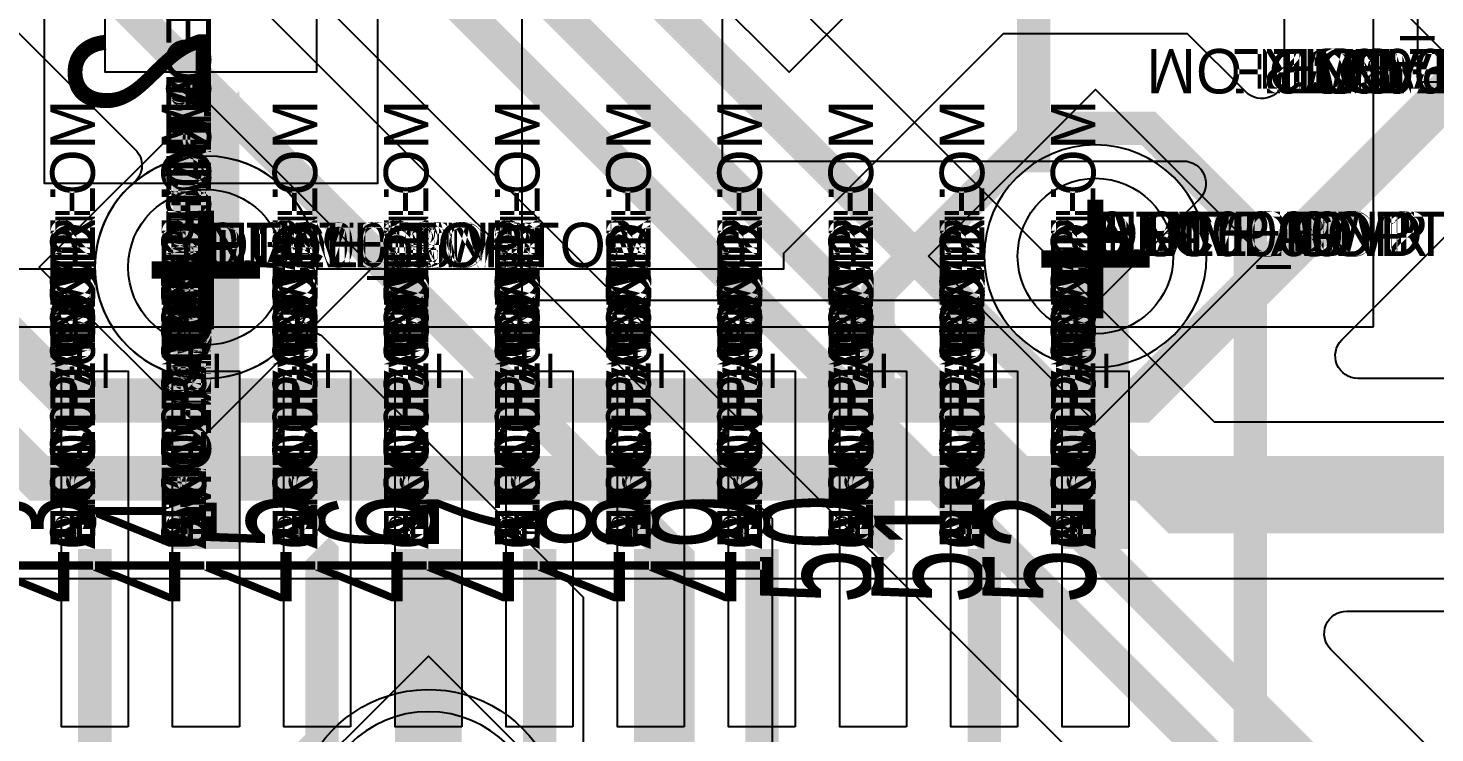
# Model space of a CAD drawing. Extents: x 0 to 323, y 0 to 320.
# Drawn here: x 77.88 to 84.2, y 36.88 to 40.05 of the extents above; entities that cross this region are included whole.
import ezdxf
from ezdxf.enums import TextEntityAlignment as Align

# ---------------------------------------------------------------- set-up
doc = ezdxf.new("R2010")
doc.units = 0
doc.header["$MEASUREMENT"] = 0
doc.layers.get('0').update_dxf_attribs({"linetype": 'CONTINUOUS'})
for name, color, linetype in [('CDN_FIGURES', 7, 'CONTINUOUS'), ('ETCH_BOTTOM', 7, 'CONTINUOUS'), ('ETCH_GND', 3, 'CONTINUOUS'), ('ETCH_INT1', 4, 'CONTINUOUS'), ('ETCH_INT2', 5, 'CONTINUOUS'), ('ETCH_PWR', 6, 'CONTINUOUS'), ('ETCH_TOP', 2, 'CONTINUOUS'), ('MANUFACTURING_NCLEGEND-1-6', 8, 'CONTINUOUS'), ('PACKAGE_GEOMETRY_ASSEMBLY_TOP', 11, 'CONTINUOUS'), ('PACKAGE_GEOMETRY_PIN_NUMBER', 9, 'CONTINUOUS')]:
    doc.layers.add(name, color=color, linetype=linetype)

# ---------------------------------------------------------------- blocks, each defined once
blk = doc.blocks.new('PAD_INFO')
for tag in ['SHAPE_TYPE', 'PAD_HEIGHT', 'PAD_LAYER', 'PAD_TYPE', 'PAD_WIDTH']:
    blk.add_attdef(tag, (0, 0), '', height=0.2)
at = {"flags": 2}
blk.add_attdef('CDN_TYPE', (0, 0), '', height=0.2, dxfattribs=at)
blk = doc.blocks.new('DRILL_INFO')
at = {"flags": 2}
blk.add_attdef('CDN_TYPE', (0, 0), '', height=0.2, dxfattribs=at)
for tag in ['FSHAPE', 'FCHAR', 'DRILL_HEIGHT', 'DIAMETER', 'PLATED', 'DRILL_WIDTH']:
    blk.add_attdef(tag, (0, 0), '', height=0.2)
blk = doc.blocks.new('VIA0700X0300')
at = {"layer": 'ETCH_BOTTOM'}
blk.add_circle((0, 0), 0.35, dxfattribs=at)
at = {"layer": 'ETCH_GND'}
blk.add_circle((0, 0), 0.35, dxfattribs=at)
at = {"layer": 'ETCH_INT1'}
blk.add_circle((0, 0), 0.35, dxfattribs=at)
at = {"layer": 'ETCH_INT2'}
blk.add_circle((0, 0), 0.35, dxfattribs=at)
at = {"layer": 'ETCH_PWR'}
blk.add_circle((0, 0), 0.35, dxfattribs=at)
at = {"layer": 'ETCH_TOP'}
blk.add_circle((0, 0), 0.35, dxfattribs=at)
ref = blk.add_blockref('PAD_INFO', (0, 0))
ref.add_attrib('PAD_LAYER', 'ETCH_TOP', (0, 0), dxfattribs={"height": 0.2})
ref.add_attrib('SHAPE_TYPE', 'NULL', (0, 0), dxfattribs={"height": 0.2})
ref.add_attrib('PAD_TYPE', 'ANTIPAD', (0, 0), dxfattribs={"height": 0.2})
ref.add_attrib('PAD_WIDTH', '0.000000', (0, 0), dxfattribs={"height": 0.2})
ref.add_attrib('PAD_HEIGHT', '0.000000', (0, 0), dxfattribs={"height": 0.2})
ref = blk.add_blockref('PAD_INFO', (0, 0))
ref.add_attrib('PAD_LAYER', 'ETCH_GND', (0, 0), dxfattribs={"height": 0.2})
ref.add_attrib('SHAPE_TYPE', 'NULL', (0, 0), dxfattribs={"height": 0.2})
ref.add_attrib('PAD_TYPE', 'ANTIPAD', (0, 0), dxfattribs={"height": 0.2})
ref.add_attrib('PAD_WIDTH', '0.000000', (0, 0), dxfattribs={"height": 0.2})
ref.add_attrib('PAD_HEIGHT', '0.000000', (0, 0), dxfattribs={"height": 0.2})
ref = blk.add_blockref('PAD_INFO', (0, 0))
ref.add_attrib('PAD_LAYER', 'ETCH_INT1', (0, 0), dxfattribs={"height": 0.2})
ref.add_attrib('SHAPE_TYPE', 'NULL', (0, 0), dxfattribs={"height": 0.2})
ref.add_attrib('PAD_TYPE', 'ANTIPAD', (0, 0), dxfattribs={"height": 0.2})
ref.add_attrib('PAD_WIDTH', '0.000000', (0, 0), dxfattribs={"height": 0.2})
ref.add_attrib('PAD_HEIGHT', '0.000000', (0, 0), dxfattribs={"height": 0.2})
ref = blk.add_blockref('PAD_INFO', (0, 0))
ref.add_attrib('PAD_LAYER', 'ETCH_INT2', (0, 0), dxfattribs={"height": 0.2})
ref.add_attrib('SHAPE_TYPE', 'NULL', (0, 0), dxfattribs={"height": 0.2})
ref.add_attrib('PAD_TYPE', 'ANTIPAD', (0, 0), dxfattribs={"height": 0.2})
ref.add_attrib('PAD_WIDTH', '0.000000', (0, 0), dxfattribs={"height": 0.2})
ref.add_attrib('PAD_HEIGHT', '0.000000', (0, 0), dxfattribs={"height": 0.2})
ref = blk.add_blockref('PAD_INFO', (0, 0))
ref.add_attrib('PAD_LAYER', 'ETCH_PWR', (0, 0), dxfattribs={"height": 0.2})
ref.add_attrib('SHAPE_TYPE', 'NULL', (0, 0), dxfattribs={"height": 0.2})
ref.add_attrib('PAD_TYPE', 'ANTIPAD', (0, 0), dxfattribs={"height": 0.2})
ref.add_attrib('PAD_WIDTH', '0.000000', (0, 0), dxfattribs={"height": 0.2})
ref.add_attrib('PAD_HEIGHT', '0.000000', (0, 0), dxfattribs={"height": 0.2})
ref = blk.add_blockref('PAD_INFO', (0, 0))
ref.add_attrib('PAD_LAYER', 'ETCH_BOTTOM', (0, 0), dxfattribs={"height": 0.2})
ref.add_attrib('SHAPE_TYPE', 'NULL', (0, 0), dxfattribs={"height": 0.2})
ref.add_attrib('PAD_TYPE', 'ANTIPAD', (0, 0), dxfattribs={"height": 0.2})
ref.add_attrib('PAD_WIDTH', '0.000000', (0, 0), dxfattribs={"height": 0.2})
ref.add_attrib('PAD_HEIGHT', '0.000000', (0, 0), dxfattribs={"height": 0.2})
ref = blk.add_blockref('PAD_INFO', (0, 0))
ref.add_attrib('PAD_LAYER', 'ETCH_TOP', (0, 0), dxfattribs={"height": 0.2})
ref.add_attrib('SHAPE_TYPE', 'NULL', (0, 0), dxfattribs={"height": 0.2})
ref.add_attrib('PAD_TYPE', 'THERMAL', (0, 0), dxfattribs={"height": 0.2})
ref.add_attrib('PAD_WIDTH', '0.000000', (0, 0), dxfattribs={"height": 0.2})
ref.add_attrib('PAD_HEIGHT', '0.000000', (0, 0), dxfattribs={"height": 0.2})
ref = blk.add_blockref('PAD_INFO', (0, 0))
ref.add_attrib('PAD_LAYER', 'ETCH_GND', (0, 0), dxfattribs={"height": 0.2})
ref.add_attrib('SHAPE_TYPE', 'NULL', (0, 0), dxfattribs={"height": 0.2})
ref.add_attrib('PAD_TYPE', 'THERMAL', (0, 0), dxfattribs={"height": 0.2})
ref.add_attrib('PAD_WIDTH', '0.000000', (0, 0), dxfattribs={"height": 0.2})
ref.add_attrib('PAD_HEIGHT', '0.000000', (0, 0), dxfattribs={"height": 0.2})
ref = blk.add_blockref('PAD_INFO', (0, 0))
ref.add_attrib('PAD_LAYER', 'ETCH_INT1', (0, 0), dxfattribs={"height": 0.2})
ref.add_attrib('SHAPE_TYPE', 'NULL', (0, 0), dxfattribs={"height": 0.2})
ref.add_attrib('PAD_TYPE', 'THERMAL', (0, 0), dxfattribs={"height": 0.2})
ref.add_attrib('PAD_WIDTH', '0.000000', (0, 0), dxfattribs={"height": 0.2})
ref.add_attrib('PAD_HEIGHT', '0.000000', (0, 0), dxfattribs={"height": 0.2})
ref = blk.add_blockref('PAD_INFO', (0, 0))
ref.add_attrib('PAD_LAYER', 'ETCH_INT2', (0, 0), dxfattribs={"height": 0.2})
ref.add_attrib('SHAPE_TYPE', 'NULL', (0, 0), dxfattribs={"height": 0.2})
ref.add_attrib('PAD_TYPE', 'THERMAL', (0, 0), dxfattribs={"height": 0.2})
ref.add_attrib('PAD_WIDTH', '0.000000', (0, 0), dxfattribs={"height": 0.2})
ref.add_attrib('PAD_HEIGHT', '0.000000', (0, 0), dxfattribs={"height": 0.2})
ref = blk.add_blockref('PAD_INFO', (0, 0))
ref.add_attrib('PAD_LAYER', 'ETCH_PWR', (0, 0), dxfattribs={"height": 0.2})
ref.add_attrib('SHAPE_TYPE', 'NULL', (0, 0), dxfattribs={"height": 0.2})
ref.add_attrib('PAD_TYPE', 'THERMAL', (0, 0), dxfattribs={"height": 0.2})
ref.add_attrib('PAD_WIDTH', '0.000000', (0, 0), dxfattribs={"height": 0.2})
ref.add_attrib('PAD_HEIGHT', '0.000000', (0, 0), dxfattribs={"height": 0.2})
ref = blk.add_blockref('PAD_INFO', (0, 0))
ref.add_attrib('PAD_LAYER', 'ETCH_BOTTOM', (0, 0), dxfattribs={"height": 0.2})
ref.add_attrib('SHAPE_TYPE', 'NULL', (0, 0), dxfattribs={"height": 0.2})
ref.add_attrib('PAD_TYPE', 'THERMAL', (0, 0), dxfattribs={"height": 0.2})
ref.add_attrib('PAD_WIDTH', '0.000000', (0, 0), dxfattribs={"height": 0.2})
ref.add_attrib('PAD_HEIGHT', '0.000000', (0, 0), dxfattribs={"height": 0.2})
ref = blk.add_blockref('PAD_INFO', (0, 0))
ref.add_attrib('PAD_LAYER', 'ETCH_TOP', (0, 0), dxfattribs={"height": 0.2})
ref.add_attrib('SHAPE_TYPE', 'CIRCLE', (0, 0), dxfattribs={"height": 0.2})
ref.add_attrib('PAD_TYPE', 'REGULAR', (0, 0), dxfattribs={"height": 0.2})
ref.add_attrib('PAD_WIDTH', '0.700000', (0, 0), dxfattribs={"height": 0.2})
ref.add_attrib('PAD_HEIGHT', '0.700000', (0, 0), dxfattribs={"height": 0.2})
ref = blk.add_blockref('PAD_INFO', (0, 0))
ref.add_attrib('PAD_LAYER', 'ETCH_GND', (0, 0), dxfattribs={"height": 0.2})
ref.add_attrib('SHAPE_TYPE', 'CIRCLE', (0, 0), dxfattribs={"height": 0.2})
ref.add_attrib('PAD_TYPE', 'REGULAR', (0, 0), dxfattribs={"height": 0.2})
ref.add_attrib('PAD_WIDTH', '0.700000', (0, 0), dxfattribs={"height": 0.2})
ref.add_attrib('PAD_HEIGHT', '0.700000', (0, 0), dxfattribs={"height": 0.2})
ref = blk.add_blockref('PAD_INFO', (0, 0))
ref.add_attrib('PAD_LAYER', 'ETCH_INT1', (0, 0), dxfattribs={"height": 0.2})
ref.add_attrib('SHAPE_TYPE', 'CIRCLE', (0, 0), dxfattribs={"height": 0.2})
ref.add_attrib('PAD_TYPE', 'REGULAR', (0, 0), dxfattribs={"height": 0.2})
ref.add_attrib('PAD_WIDTH', '0.700000', (0, 0), dxfattribs={"height": 0.2})
ref.add_attrib('PAD_HEIGHT', '0.700000', (0, 0), dxfattribs={"height": 0.2})
ref = blk.add_blockref('PAD_INFO', (0, 0))
ref.add_attrib('PAD_LAYER', 'ETCH_INT2', (0, 0), dxfattribs={"height": 0.2})
ref.add_attrib('SHAPE_TYPE', 'CIRCLE', (0, 0), dxfattribs={"height": 0.2})
ref.add_attrib('PAD_TYPE', 'REGULAR', (0, 0), dxfattribs={"height": 0.2})
ref.add_attrib('PAD_WIDTH', '0.700000', (0, 0), dxfattribs={"height": 0.2})
ref.add_attrib('PAD_HEIGHT', '0.700000', (0, 0), dxfattribs={"height": 0.2})
ref = blk.add_blockref('PAD_INFO', (0, 0))
ref.add_attrib('PAD_LAYER', 'ETCH_PWR', (0, 0), dxfattribs={"height": 0.2})
ref.add_attrib('SHAPE_TYPE', 'CIRCLE', (0, 0), dxfattribs={"height": 0.2})
ref.add_attrib('PAD_TYPE', 'REGULAR', (0, 0), dxfattribs={"height": 0.2})
ref.add_attrib('PAD_WIDTH', '0.700000', (0, 0), dxfattribs={"height": 0.2})
ref.add_attrib('PAD_HEIGHT', '0.700000', (0, 0), dxfattribs={"height": 0.2})
ref = blk.add_blockref('PAD_INFO', (0, 0))
ref.add_attrib('PAD_LAYER', 'ETCH_BOTTOM', (0, 0), dxfattribs={"height": 0.2})
ref.add_attrib('SHAPE_TYPE', 'CIRCLE', (0, 0), dxfattribs={"height": 0.2})
ref.add_attrib('PAD_TYPE', 'REGULAR', (0, 0), dxfattribs={"height": 0.2})
ref.add_attrib('PAD_WIDTH', '0.700000', (0, 0), dxfattribs={"height": 0.2})
ref.add_attrib('PAD_HEIGHT', '0.700000', (0, 0), dxfattribs={"height": 0.2})
ref = blk.add_blockref('DRILL_INFO', (0, 0))
ref.add_attrib('DIAMETER', '0.300000', (0, 0), dxfattribs={"height": 0.2})
ref.add_attrib('PLATED', 'PLATED', (0, 0), dxfattribs={"height": 0.2})
ref.add_attrib('FSHAPE', 'DIAMOND', (0, 0), dxfattribs={"height": 0.2})
ref.add_attrib('FCHAR', '+', (0, 0), dxfattribs={"height": 0.2})
ref.add_attrib('DRILL_WIDTH', '1.500000', (0, 0), dxfattribs={"height": 0.2})
ref.add_attrib('DRILL_HEIGHT', '1.500000', (0, 0), dxfattribs={"height": 0.2})
for tag in ['CDN_TYPE', 'PIN']:
    blk.add_attdef(tag, (0, 0), '', height=0.2)
at = {"flags": 2}
for tag in ['PSTKNAME', 'BBV']:
    blk.add_attdef(tag, (0, 0), '', height=0.2, dxfattribs=at)
blk = doc.blocks.new('FIGURE_DIAMOND')
at = {"layer": 'CDN_FIGURES'}
blk.add_lwpolyline([(-0.5, 0), (0, 0.5), (0.5, 0), (0, -0.5)], close=True, dxfattribs=at)
blk = doc.blocks.new('RC1600X0300TS_NS')
at = {"layer": 'ETCH_TOP'}
blk.add_lwpolyline([(-0.8, -0.15), (-0.8, 0.15), (0.8, 0.15), (0.8, -0.15)], close=True, dxfattribs=at)
ref = blk.add_blockref('PAD_INFO', (0, 0))
ref.add_attrib('PAD_LAYER', 'ETCH_TOP', (0, 0), dxfattribs={"height": 0.2})
ref.add_attrib('SHAPE_TYPE', 'NULL', (0, 0), dxfattribs={"height": 0.2})
ref.add_attrib('PAD_TYPE', 'ANTIPAD', (0, 0), dxfattribs={"height": 0.2})
ref.add_attrib('PAD_WIDTH', '0.000000', (0, 0), dxfattribs={"height": 0.2})
ref.add_attrib('PAD_HEIGHT', '0.000000', (0, 0), dxfattribs={"height": 0.2})
ref = blk.add_blockref('PAD_INFO', (0, 0))
ref.add_attrib('PAD_LAYER', 'ETCH_GND', (0, 0), dxfattribs={"height": 0.2})
ref.add_attrib('SHAPE_TYPE', 'NULL', (0, 0), dxfattribs={"height": 0.2})
ref.add_attrib('PAD_TYPE', 'ANTIPAD', (0, 0), dxfattribs={"height": 0.2})
ref.add_attrib('PAD_WIDTH', '0.000000', (0, 0), dxfattribs={"height": 0.2})
ref.add_attrib('PAD_HEIGHT', '0.000000', (0, 0), dxfattribs={"height": 0.2})
ref = blk.add_blockref('PAD_INFO', (0, 0))
ref.add_attrib('PAD_LAYER', 'ETCH_INT1', (0, 0), dxfattribs={"height": 0.2})
ref.add_attrib('SHAPE_TYPE', 'NULL', (0, 0), dxfattribs={"height": 0.2})
ref.add_attrib('PAD_TYPE', 'ANTIPAD', (0, 0), dxfattribs={"height": 0.2})
ref.add_attrib('PAD_WIDTH', '0.000000', (0, 0), dxfattribs={"height": 0.2})
ref.add_attrib('PAD_HEIGHT', '0.000000', (0, 0), dxfattribs={"height": 0.2})
ref = blk.add_blockref('PAD_INFO', (0, 0))
ref.add_attrib('PAD_LAYER', 'ETCH_INT2', (0, 0), dxfattribs={"height": 0.2})
ref.add_attrib('SHAPE_TYPE', 'NULL', (0, 0), dxfattribs={"height": 0.2})
ref.add_attrib('PAD_TYPE', 'ANTIPAD', (0, 0), dxfattribs={"height": 0.2})
ref.add_attrib('PAD_WIDTH', '0.000000', (0, 0), dxfattribs={"height": 0.2})
ref.add_attrib('PAD_HEIGHT', '0.000000', (0, 0), dxfattribs={"height": 0.2})
ref = blk.add_blockref('PAD_INFO', (0, 0))
ref.add_attrib('PAD_LAYER', 'ETCH_PWR', (0, 0), dxfattribs={"height": 0.2})
ref.add_attrib('SHAPE_TYPE', 'NULL', (0, 0), dxfattribs={"height": 0.2})
ref.add_attrib('PAD_TYPE', 'ANTIPAD', (0, 0), dxfattribs={"height": 0.2})
ref.add_attrib('PAD_WIDTH', '0.000000', (0, 0), dxfattribs={"height": 0.2})
ref.add_attrib('PAD_HEIGHT', '0.000000', (0, 0), dxfattribs={"height": 0.2})
ref = blk.add_blockref('PAD_INFO', (0, 0))
ref.add_attrib('PAD_LAYER', 'ETCH_BOTTOM', (0, 0), dxfattribs={"height": 0.2})
ref.add_attrib('SHAPE_TYPE', 'NULL', (0, 0), dxfattribs={"height": 0.2})
ref.add_attrib('PAD_TYPE', 'ANTIPAD', (0, 0), dxfattribs={"height": 0.2})
ref.add_attrib('PAD_WIDTH', '0.000000', (0, 0), dxfattribs={"height": 0.2})
ref.add_attrib('PAD_HEIGHT', '0.000000', (0, 0), dxfattribs={"height": 0.2})
ref = blk.add_blockref('PAD_INFO', (0, 0))
ref.add_attrib('PAD_LAYER', 'ETCH_TOP', (0, 0), dxfattribs={"height": 0.2})
ref.add_attrib('SHAPE_TYPE', 'NULL', (0, 0), dxfattribs={"height": 0.2})
ref.add_attrib('PAD_TYPE', 'THERMAL', (0, 0), dxfattribs={"height": 0.2})
ref.add_attrib('PAD_WIDTH', '0.000000', (0, 0), dxfattribs={"height": 0.2})
ref.add_attrib('PAD_HEIGHT', '0.000000', (0, 0), dxfattribs={"height": 0.2})
ref = blk.add_blockref('PAD_INFO', (0, 0))
ref.add_attrib('PAD_LAYER', 'ETCH_GND', (0, 0), dxfattribs={"height": 0.2})
ref.add_attrib('SHAPE_TYPE', 'NULL', (0, 0), dxfattribs={"height": 0.2})
ref.add_attrib('PAD_TYPE', 'THERMAL', (0, 0), dxfattribs={"height": 0.2})
ref.add_attrib('PAD_WIDTH', '0.000000', (0, 0), dxfattribs={"height": 0.2})
ref.add_attrib('PAD_HEIGHT', '0.000000', (0, 0), dxfattribs={"height": 0.2})
ref = blk.add_blockref('PAD_INFO', (0, 0))
ref.add_attrib('PAD_LAYER', 'ETCH_INT1', (0, 0), dxfattribs={"height": 0.2})
ref.add_attrib('SHAPE_TYPE', 'NULL', (0, 0), dxfattribs={"height": 0.2})
ref.add_attrib('PAD_TYPE', 'THERMAL', (0, 0), dxfattribs={"height": 0.2})
ref.add_attrib('PAD_WIDTH', '0.000000', (0, 0), dxfattribs={"height": 0.2})
ref.add_attrib('PAD_HEIGHT', '0.000000', (0, 0), dxfattribs={"height": 0.2})
ref = blk.add_blockref('PAD_INFO', (0, 0))
ref.add_attrib('PAD_LAYER', 'ETCH_INT2', (0, 0), dxfattribs={"height": 0.2})
ref.add_attrib('SHAPE_TYPE', 'NULL', (0, 0), dxfattribs={"height": 0.2})
ref.add_attrib('PAD_TYPE', 'THERMAL', (0, 0), dxfattribs={"height": 0.2})
ref.add_attrib('PAD_WIDTH', '0.000000', (0, 0), dxfattribs={"height": 0.2})
ref.add_attrib('PAD_HEIGHT', '0.000000', (0, 0), dxfattribs={"height": 0.2})
ref = blk.add_blockref('PAD_INFO', (0, 0))
ref.add_attrib('PAD_LAYER', 'ETCH_PWR', (0, 0), dxfattribs={"height": 0.2})
ref.add_attrib('SHAPE_TYPE', 'NULL', (0, 0), dxfattribs={"height": 0.2})
ref.add_attrib('PAD_TYPE', 'THERMAL', (0, 0), dxfattribs={"height": 0.2})
ref.add_attrib('PAD_WIDTH', '0.000000', (0, 0), dxfattribs={"height": 0.2})
ref.add_attrib('PAD_HEIGHT', '0.000000', (0, 0), dxfattribs={"height": 0.2})
ref = blk.add_blockref('PAD_INFO', (0, 0))
ref.add_attrib('PAD_LAYER', 'ETCH_BOTTOM', (0, 0), dxfattribs={"height": 0.2})
ref.add_attrib('SHAPE_TYPE', 'NULL', (0, 0), dxfattribs={"height": 0.2})
ref.add_attrib('PAD_TYPE', 'THERMAL', (0, 0), dxfattribs={"height": 0.2})
ref.add_attrib('PAD_WIDTH', '0.000000', (0, 0), dxfattribs={"height": 0.2})
ref.add_attrib('PAD_HEIGHT', '0.000000', (0, 0), dxfattribs={"height": 0.2})
ref = blk.add_blockref('PAD_INFO', (0, 0))
ref.add_attrib('PAD_LAYER', 'ETCH_TOP', (0, 0), dxfattribs={"height": 0.2})
ref.add_attrib('SHAPE_TYPE', 'RECTANGLE', (0, 0), dxfattribs={"height": 0.2})
ref.add_attrib('PAD_TYPE', 'REGULAR', (0, 0), dxfattribs={"height": 0.2})
ref.add_attrib('PAD_WIDTH', '1.600000', (0, 0), dxfattribs={"height": 0.2})
ref.add_attrib('PAD_HEIGHT', '0.300000', (0, 0), dxfattribs={"height": 0.2})
ref = blk.add_blockref('PAD_INFO', (0, 0))
ref.add_attrib('PAD_LAYER', 'ETCH_GND', (0, 0), dxfattribs={"height": 0.2})
ref.add_attrib('SHAPE_TYPE', 'NULL', (0, 0), dxfattribs={"height": 0.2})
ref.add_attrib('PAD_TYPE', 'REGULAR', (0, 0), dxfattribs={"height": 0.2})
ref.add_attrib('PAD_WIDTH', '0.000000', (0, 0), dxfattribs={"height": 0.2})
ref.add_attrib('PAD_HEIGHT', '0.000000', (0, 0), dxfattribs={"height": 0.2})
ref = blk.add_blockref('PAD_INFO', (0, 0))
ref.add_attrib('PAD_LAYER', 'ETCH_INT1', (0, 0), dxfattribs={"height": 0.2})
ref.add_attrib('SHAPE_TYPE', 'NULL', (0, 0), dxfattribs={"height": 0.2})
ref.add_attrib('PAD_TYPE', 'REGULAR', (0, 0), dxfattribs={"height": 0.2})
ref.add_attrib('PAD_WIDTH', '0.000000', (0, 0), dxfattribs={"height": 0.2})
ref.add_attrib('PAD_HEIGHT', '0.000000', (0, 0), dxfattribs={"height": 0.2})
ref = blk.add_blockref('PAD_INFO', (0, 0))
ref.add_attrib('PAD_LAYER', 'ETCH_INT2', (0, 0), dxfattribs={"height": 0.2})
ref.add_attrib('SHAPE_TYPE', 'NULL', (0, 0), dxfattribs={"height": 0.2})
ref.add_attrib('PAD_TYPE', 'REGULAR', (0, 0), dxfattribs={"height": 0.2})
ref.add_attrib('PAD_WIDTH', '0.000000', (0, 0), dxfattribs={"height": 0.2})
ref.add_attrib('PAD_HEIGHT', '0.000000', (0, 0), dxfattribs={"height": 0.2})
ref = blk.add_blockref('PAD_INFO', (0, 0))
ref.add_attrib('PAD_LAYER', 'ETCH_PWR', (0, 0), dxfattribs={"height": 0.2})
ref.add_attrib('SHAPE_TYPE', 'NULL', (0, 0), dxfattribs={"height": 0.2})
ref.add_attrib('PAD_TYPE', 'REGULAR', (0, 0), dxfattribs={"height": 0.2})
ref.add_attrib('PAD_WIDTH', '0.000000', (0, 0), dxfattribs={"height": 0.2})
ref.add_attrib('PAD_HEIGHT', '0.000000', (0, 0), dxfattribs={"height": 0.2})
ref = blk.add_blockref('PAD_INFO', (0, 0))
ref.add_attrib('PAD_LAYER', 'ETCH_BOTTOM', (0, 0), dxfattribs={"height": 0.2})
ref.add_attrib('SHAPE_TYPE', 'NULL', (0, 0), dxfattribs={"height": 0.2})
ref.add_attrib('PAD_TYPE', 'REGULAR', (0, 0), dxfattribs={"height": 0.2})
ref.add_attrib('PAD_WIDTH', '0.000000', (0, 0), dxfattribs={"height": 0.2})
ref.add_attrib('PAD_HEIGHT', '0.000000', (0, 0), dxfattribs={"height": 0.2})
ref = blk.add_blockref('DRILL_INFO', (0, 0))
ref.add_attrib('DIAMETER', '0.000000', (0, 0), dxfattribs={"height": 0.2})
ref.add_attrib('PLATED', 'PLATED', (0, 0), dxfattribs={"height": 0.2})
ref.add_attrib('FSHAPE', 'NULL', (0, 0), dxfattribs={"height": 0.2})
ref.add_attrib('DRILL_WIDTH', '0.000000', (0, 0), dxfattribs={"height": 0.2})
ref.add_attrib('DRILL_HEIGHT', '0.000000', (0, 0), dxfattribs={"height": 0.2})
for tag in ['CDN_TYPE', 'PIN']:
    blk.add_attdef(tag, (0, 0), '', height=0.2)
at = {"flags": 2}
for tag in ['PSTKNAME', 'BBV']:
    blk.add_attdef(tag, (0, 0), '', height=0.2, dxfattribs=at)
blk = doc.blocks.new('F42')
at = {"layer": 'PACKAGE_GEOMETRY_ASSEMBLY_TOP'}
blk.add_lwpolyline([(1, -26.75), (29, -26.75), (29, 1.25), (1, 1.25)], close=True, dxfattribs=at)
at = {"layer": 'ETCH_TOP'}
for p in [(0, -25.5), (0, -24.5), (0, -24), (0, -23.5), (0, -22.5), (0, -21), (0, -25), (0, -23), (0, -22), (0, -21.5)]:
    blk.add_blockref('RC1600X0300TS_NS', p, dxfattribs=at)
at = {"layer": 'ETCH_TOP', "rotation": 90}
blk.add_blockref('RC1600X0300TS_NS', (2.25, -27.75), dxfattribs=at)
at = {"flags": 2}
for tag in ['SYMBOL_TYPE', 'CDN_TYPE', 'REFDES']:
    blk.add_attdef(tag, (0, 0), '', height=0.2, dxfattribs=at)
blk = doc.blocks.new('RC1000X1500TS')
at = {"layer": 'ETCH_TOP'}
blk.add_lwpolyline([(-0.5, -0.75), (-0.5, 0.75), (0.5, 0.75), (0.5, -0.75)], close=True, dxfattribs=at)
ref = blk.add_blockref('PAD_INFO', (0, 0))
ref.add_attrib('PAD_LAYER', 'ETCH_TOP', (0, 0), dxfattribs={"height": 0.2})
ref.add_attrib('SHAPE_TYPE', 'NULL', (0, 0), dxfattribs={"height": 0.2})
ref.add_attrib('PAD_TYPE', 'ANTIPAD', (0, 0), dxfattribs={"height": 0.2})
ref.add_attrib('PAD_WIDTH', '0.000000', (0, 0), dxfattribs={"height": 0.2})
ref.add_attrib('PAD_HEIGHT', '0.000000', (0, 0), dxfattribs={"height": 0.2})
ref = blk.add_blockref('PAD_INFO', (0, 0))
ref.add_attrib('PAD_LAYER', 'ETCH_GND', (0, 0), dxfattribs={"height": 0.2})
ref.add_attrib('SHAPE_TYPE', 'NULL', (0, 0), dxfattribs={"height": 0.2})
ref.add_attrib('PAD_TYPE', 'ANTIPAD', (0, 0), dxfattribs={"height": 0.2})
ref.add_attrib('PAD_WIDTH', '0.000000', (0, 0), dxfattribs={"height": 0.2})
ref.add_attrib('PAD_HEIGHT', '0.000000', (0, 0), dxfattribs={"height": 0.2})
ref = blk.add_blockref('PAD_INFO', (0, 0))
ref.add_attrib('PAD_LAYER', 'ETCH_INT1', (0, 0), dxfattribs={"height": 0.2})
ref.add_attrib('SHAPE_TYPE', 'NULL', (0, 0), dxfattribs={"height": 0.2})
ref.add_attrib('PAD_TYPE', 'ANTIPAD', (0, 0), dxfattribs={"height": 0.2})
ref.add_attrib('PAD_WIDTH', '0.000000', (0, 0), dxfattribs={"height": 0.2})
ref.add_attrib('PAD_HEIGHT', '0.000000', (0, 0), dxfattribs={"height": 0.2})
ref = blk.add_blockref('PAD_INFO', (0, 0))
ref.add_attrib('PAD_LAYER', 'ETCH_INT2', (0, 0), dxfattribs={"height": 0.2})
ref.add_attrib('SHAPE_TYPE', 'NULL', (0, 0), dxfattribs={"height": 0.2})
ref.add_attrib('PAD_TYPE', 'ANTIPAD', (0, 0), dxfattribs={"height": 0.2})
ref.add_attrib('PAD_WIDTH', '0.000000', (0, 0), dxfattribs={"height": 0.2})
ref.add_attrib('PAD_HEIGHT', '0.000000', (0, 0), dxfattribs={"height": 0.2})
ref = blk.add_blockref('PAD_INFO', (0, 0))
ref.add_attrib('PAD_LAYER', 'ETCH_PWR', (0, 0), dxfattribs={"height": 0.2})
ref.add_attrib('SHAPE_TYPE', 'NULL', (0, 0), dxfattribs={"height": 0.2})
ref.add_attrib('PAD_TYPE', 'ANTIPAD', (0, 0), dxfattribs={"height": 0.2})
ref.add_attrib('PAD_WIDTH', '0.000000', (0, 0), dxfattribs={"height": 0.2})
ref.add_attrib('PAD_HEIGHT', '0.000000', (0, 0), dxfattribs={"height": 0.2})
ref = blk.add_blockref('PAD_INFO', (0, 0))
ref.add_attrib('PAD_LAYER', 'ETCH_BOTTOM', (0, 0), dxfattribs={"height": 0.2})
ref.add_attrib('SHAPE_TYPE', 'NULL', (0, 0), dxfattribs={"height": 0.2})
ref.add_attrib('PAD_TYPE', 'ANTIPAD', (0, 0), dxfattribs={"height": 0.2})
ref.add_attrib('PAD_WIDTH', '0.000000', (0, 0), dxfattribs={"height": 0.2})
ref.add_attrib('PAD_HEIGHT', '0.000000', (0, 0), dxfattribs={"height": 0.2})
ref = blk.add_blockref('PAD_INFO', (0, 0))
ref.add_attrib('PAD_LAYER', 'ETCH_TOP', (0, 0), dxfattribs={"height": 0.2})
ref.add_attrib('SHAPE_TYPE', 'NULL', (0, 0), dxfattribs={"height": 0.2})
ref.add_attrib('PAD_TYPE', 'THERMAL', (0, 0), dxfattribs={"height": 0.2})
ref.add_attrib('PAD_WIDTH', '0.000000', (0, 0), dxfattribs={"height": 0.2})
ref.add_attrib('PAD_HEIGHT', '0.000000', (0, 0), dxfattribs={"height": 0.2})
ref = blk.add_blockref('PAD_INFO', (0, 0))
ref.add_attrib('PAD_LAYER', 'ETCH_GND', (0, 0), dxfattribs={"height": 0.2})
ref.add_attrib('SHAPE_TYPE', 'NULL', (0, 0), dxfattribs={"height": 0.2})
ref.add_attrib('PAD_TYPE', 'THERMAL', (0, 0), dxfattribs={"height": 0.2})
ref.add_attrib('PAD_WIDTH', '0.000000', (0, 0), dxfattribs={"height": 0.2})
ref.add_attrib('PAD_HEIGHT', '0.000000', (0, 0), dxfattribs={"height": 0.2})
ref = blk.add_blockref('PAD_INFO', (0, 0))
ref.add_attrib('PAD_LAYER', 'ETCH_INT1', (0, 0), dxfattribs={"height": 0.2})
ref.add_attrib('SHAPE_TYPE', 'NULL', (0, 0), dxfattribs={"height": 0.2})
ref.add_attrib('PAD_TYPE', 'THERMAL', (0, 0), dxfattribs={"height": 0.2})
ref.add_attrib('PAD_WIDTH', '0.000000', (0, 0), dxfattribs={"height": 0.2})
ref.add_attrib('PAD_HEIGHT', '0.000000', (0, 0), dxfattribs={"height": 0.2})
ref = blk.add_blockref('PAD_INFO', (0, 0))
ref.add_attrib('PAD_LAYER', 'ETCH_INT2', (0, 0), dxfattribs={"height": 0.2})
ref.add_attrib('SHAPE_TYPE', 'NULL', (0, 0), dxfattribs={"height": 0.2})
ref.add_attrib('PAD_TYPE', 'THERMAL', (0, 0), dxfattribs={"height": 0.2})
ref.add_attrib('PAD_WIDTH', '0.000000', (0, 0), dxfattribs={"height": 0.2})
ref.add_attrib('PAD_HEIGHT', '0.000000', (0, 0), dxfattribs={"height": 0.2})
ref = blk.add_blockref('PAD_INFO', (0, 0))
ref.add_attrib('PAD_LAYER', 'ETCH_PWR', (0, 0), dxfattribs={"height": 0.2})
ref.add_attrib('SHAPE_TYPE', 'NULL', (0, 0), dxfattribs={"height": 0.2})
ref.add_attrib('PAD_TYPE', 'THERMAL', (0, 0), dxfattribs={"height": 0.2})
ref.add_attrib('PAD_WIDTH', '0.000000', (0, 0), dxfattribs={"height": 0.2})
ref.add_attrib('PAD_HEIGHT', '0.000000', (0, 0), dxfattribs={"height": 0.2})
ref = blk.add_blockref('PAD_INFO', (0, 0))
ref.add_attrib('PAD_LAYER', 'ETCH_BOTTOM', (0, 0), dxfattribs={"height": 0.2})
ref.add_attrib('SHAPE_TYPE', 'NULL', (0, 0), dxfattribs={"height": 0.2})
ref.add_attrib('PAD_TYPE', 'THERMAL', (0, 0), dxfattribs={"height": 0.2})
ref.add_attrib('PAD_WIDTH', '0.000000', (0, 0), dxfattribs={"height": 0.2})
ref.add_attrib('PAD_HEIGHT', '0.000000', (0, 0), dxfattribs={"height": 0.2})
ref = blk.add_blockref('PAD_INFO', (0, 0))
ref.add_attrib('PAD_LAYER', 'ETCH_GND', (0, 0), dxfattribs={"height": 0.2})
ref.add_attrib('SHAPE_TYPE', 'NULL', (0, 0), dxfattribs={"height": 0.2})
ref.add_attrib('PAD_TYPE', 'REGULAR', (0, 0), dxfattribs={"height": 0.2})
ref.add_attrib('PAD_WIDTH', '0.000000', (0, 0), dxfattribs={"height": 0.2})
ref.add_attrib('PAD_HEIGHT', '0.000000', (0, 0), dxfattribs={"height": 0.2})
ref = blk.add_blockref('PAD_INFO', (0, 0))
ref.add_attrib('PAD_LAYER', 'ETCH_INT1', (0, 0), dxfattribs={"height": 0.2})
ref.add_attrib('SHAPE_TYPE', 'NULL', (0, 0), dxfattribs={"height": 0.2})
ref.add_attrib('PAD_TYPE', 'REGULAR', (0, 0), dxfattribs={"height": 0.2})
ref.add_attrib('PAD_WIDTH', '0.000000', (0, 0), dxfattribs={"height": 0.2})
ref.add_attrib('PAD_HEIGHT', '0.000000', (0, 0), dxfattribs={"height": 0.2})
ref = blk.add_blockref('PAD_INFO', (0, 0))
ref.add_attrib('PAD_LAYER', 'ETCH_INT2', (0, 0), dxfattribs={"height": 0.2})
ref.add_attrib('SHAPE_TYPE', 'NULL', (0, 0), dxfattribs={"height": 0.2})
ref.add_attrib('PAD_TYPE', 'REGULAR', (0, 0), dxfattribs={"height": 0.2})
ref.add_attrib('PAD_WIDTH', '0.000000', (0, 0), dxfattribs={"height": 0.2})
ref.add_attrib('PAD_HEIGHT', '0.000000', (0, 0), dxfattribs={"height": 0.2})
ref = blk.add_blockref('PAD_INFO', (0, 0))
ref.add_attrib('PAD_LAYER', 'ETCH_PWR', (0, 0), dxfattribs={"height": 0.2})
ref.add_attrib('SHAPE_TYPE', 'NULL', (0, 0), dxfattribs={"height": 0.2})
ref.add_attrib('PAD_TYPE', 'REGULAR', (0, 0), dxfattribs={"height": 0.2})
ref.add_attrib('PAD_WIDTH', '0.000000', (0, 0), dxfattribs={"height": 0.2})
ref.add_attrib('PAD_HEIGHT', '0.000000', (0, 0), dxfattribs={"height": 0.2})
ref = blk.add_blockref('PAD_INFO', (0, 0))
ref.add_attrib('PAD_LAYER', 'ETCH_BOTTOM', (0, 0), dxfattribs={"height": 0.2})
ref.add_attrib('SHAPE_TYPE', 'NULL', (0, 0), dxfattribs={"height": 0.2})
ref.add_attrib('PAD_TYPE', 'REGULAR', (0, 0), dxfattribs={"height": 0.2})
ref.add_attrib('PAD_WIDTH', '0.000000', (0, 0), dxfattribs={"height": 0.2})
ref.add_attrib('PAD_HEIGHT', '0.000000', (0, 0), dxfattribs={"height": 0.2})
ref = blk.add_blockref('DRILL_INFO', (0, 0))
ref.add_attrib('DIAMETER', '0.000000', (0, 0), dxfattribs={"height": 0.2})
ref.add_attrib('PLATED', 'PLATED', (0, 0), dxfattribs={"height": 0.2})
ref.add_attrib('FSHAPE', 'NULL', (0, 0), dxfattribs={"height": 0.2})
ref.add_attrib('DRILL_WIDTH', '0.000000', (0, 0), dxfattribs={"height": 0.2})
ref.add_attrib('DRILL_HEIGHT', '0.000000', (0, 0), dxfattribs={"height": 0.2})
ref = blk.add_blockref('PAD_INFO', (0, 0))
ref.add_attrib('PAD_LAYER', 'ETCH_TOP', (0, 0), dxfattribs={"height": 0.2})
ref.add_attrib('SHAPE_TYPE', 'RECTANGLE', (0, 0), dxfattribs={"height": 0.2})
ref.add_attrib('PAD_TYPE', 'REGULAR', (0, 0), dxfattribs={"height": 0.2})
ref.add_attrib('PAD_WIDTH', '1.000000', (0, 0), dxfattribs={"height": 0.2})
ref.add_attrib('PAD_HEIGHT', '1.500000', (0, 0), dxfattribs={"height": 0.2})
for tag in ['CDN_TYPE', 'PIN']:
    blk.add_attdef(tag, (0, 0), '', height=0.2)
at = {"flags": 2}
for tag in ['PSTKNAME', 'BBV']:
    blk.add_attdef(tag, (0, 0), '', height=0.2, dxfattribs=at)
blk = doc.blocks.new('F56')
at = {"layer": 'PACKAGE_GEOMETRY_ASSEMBLY_TOP'}
blk.add_lwpolyline([(0, -0.475), (1.75, -0.475), (1.75, 0.475), (0, 0.475)], close=True, dxfattribs=at)
at = {"layer": 'ETCH_TOP'}
ref = blk.add_blockref('RC1000X1500TS', (0, 0), dxfattribs=at)
ref.add_attrib('CDN_TYPE', 'PIN', (0, 0), dxfattribs={"height": 0.2})
ref.add_attrib('PIN', '1', (0, 0), dxfattribs={"height": 0.2})
ref = blk.add_blockref('RC1000X1500TS', (1.75, 0), dxfattribs=at)
ref.add_attrib('CDN_TYPE', 'PIN', (0, 0), dxfattribs={"height": 0.2})
ref.add_attrib('PIN', '2', (0, 0), dxfattribs={"height": 0.2})
at = {"flags": 2}
for tag in ['SYMBOL_TYPE', 'CDN_TYPE', 'REFDES']:
    blk.add_attdef(tag, (0, 0), '', height=0.2, dxfattribs=at)

msp = doc.modelspace()

# ---------------------------------------------------------------- linework, layer by layer
at = {"layer": 'ETCH_BOTTOM'}
for points in [[(104.05, 83.05, 0.2, 0.2, 0), (102.3486, 83.05, 0.2, 0.2, 0), (95.1486, 75.85, 0.2, 0.2, 0), (93.9014, 75.85, 0.2, 0.2, 0), (93.55, 75.4986, 0.2, 0.2, 0), (93.55, 63.9874, 0.2, 0.2, 0), (94.4, 63.1374, 0.2, 0.2, 0), (94.4, 61.5626, 0.2, 0.2, 0), (94.1, 61.2626, 0.2, 0.2, 0), (94.1, 52.5229, 0.2, 0.2, 0), (90.2, 48.6229, 0.2, 0.2, 0), (90.2, 47.877, 0.2, 0.2, 0), (90.55, 47.527, 0.2, 0.2, 0), (90.55, 43.2014, 0.2, 0.2, 0), (85.3706, 38.022, 0.2, 0.2, 0), (77.9266, 38.022, 0.2, 0.2, 0), (74.8986, 41.05, 0.2, 0.2, 0), (57.05, 41.05, 0.2, 0.2, 0), (56.45, 40.45, 0.2, 0.2, 0)], [(57.15, 39.15, 0.2, 0.2, 0), (56.9014, 39.15, 0.2, 0.2, 0), (55.85, 40.2014, 0.2, 0.2, 0), (55.85, 40.6986, 0.2, 0.2, 0), (56.5514, 41.4, 0.2, 0.2, 0), (75.0436, 41.4, 0.2, 0.2, 0), (78.0716, 38.372, 0.2, 0.2, 0), (82.8766, 38.372, 0.2, 0.2, 0), (86.146, 41.6414, 0.2, 0.2, 0), (86.146, 41.7026, 0.2, 0.2, 0), (86.4974, 42.054, 0.2, 0.2, 0), (86.8526, 42.054, 0.2, 0.2, 0), (89.05, 44.2514, 0.2, 0.2, 0), (89.05, 48.9597, 0.2, 0.2, 0), (92.925, 52.8347, 0.2, 0.2, 0), (92.925, 61.007, 0.2, 0.2, 0), (93.75, 61.832, 0.2, 0.2, 0), (93.75, 62.868, 0.2, 0.2, 0), (91.8, 64.818, 0.2, 0.2, 0), (91.8, 67.3486, 0.2, 0.2, 0), (92.4, 67.9486, 0.2, 0.2, 0), (92.4, 76.95, 0.2, 0.2, 0)], [(82.4, 39.3992, 0.15, 0.15, 0), (82.4, 40.6, 0.15, 0.15, 0)], [(78.678, 38.972, 0.3, 0.3, 0), (78.678, 39.828, 0.3, 0.3, 0), (78.7, 39.85, 0.3, 0.3, 0)]]:
    msp.add_lwpolyline(points, format="xyseb", dxfattribs=at)
for points in [[(83.858, 38.4721, -0.668179), (83.7863, 38.6452), (86.1745, 41.0334, -0.41646), (86.3185, 41.0329, 0.658472), (87.3457, 41.4333), (87.3464, 41.4532), (89.6643, 43.7711), (89.6964, 43.7561, 0.127052), (89.9915, 43.7013, -0.434609), (90.0999, 43.6002), (90.0999, 43.3878), (85.1842, 38.4721)], [(80.1001, 38.8221), (80.1001, 40.544, -0.524685), (80.2374, 40.6388, 0.270266), (80.8337, 40.7386, -0.635346), (80.9999, 40.6606), (80.9999, 39.4499), (83.0732, 39.4499, -0.668179), (83.1449, 39.2768), (82.6902, 38.8221)], [(79.9828, 33.7843, -1.073672), (79.1804, 34.6728), (79.1999, 34.688), (79.1999, 36.1089), (79.1904, 36.1222, -1.188654), (80.255, 36.6369), (80.2655, 36.6001), (83.2501, 36.6001), (83.2501, 33.7999), (79.9978, 33.7999)]]:
    msp.add_lwpolyline(points, format="xyb", close=True, dxfattribs=at)
msp.add_lwpolyline([(77.7402, 37.5719), (85.557, 37.5719)], dxfattribs=at)
at = {"layer": 'ETCH_GND'}
for points in [[(79.1781, 38.972, 1), (78.1779, 38.972, 1)], [(80.1781, 36.472, 1), (79.1779, 36.472, 1)]]:
    msp.add_lwpolyline(points, format="xyb", close=True, dxfattribs=at)
at = {"layer": 'ETCH_INT1'}
for points in [[(83.1781, 39.022, 1), (82.1779, 39.022, 1)], [(80.1781, 36.472, 1), (79.1779, 36.472, 1)]]:
    msp.add_lwpolyline(points, format="xyb", close=True, dxfattribs=at)
at = {"layer": 'ETCH_INT2'}
for points, format in [([(98.571, 16.105, 0.15, 0.15, 0), (99.146, 15.53, 0.15, 0.15, 0), (99.146, 14.6254, 0.15, 0.15, 0), (98.8092, 14.2886, 0.15, 0.15, 0), (98.3328, 14.2886, 0.15, 0.15, 0), (97.1001, 15.5213, 0.15, 0.15, 0), (97.1001, 23.2874, 0.15, 0.15, 0), (73.05, 47.3375, 0.15, 0.15, 0), (73.05, 55.9133, 0.15, 0.15, 0), (66.8, 62.1632, 0.15, 0.15, 0), (66.8, 63.2632, 0.15, 0.15, 0), (64.4382, 65.625, 0.15, 0.15, 0), (62.775, 65.625, 0.15, 0.15, 0), (62.65, 65.75, 0.15, 0.15, 0)], "xyseb"), ([(66.1999, 65.5357), (74.1249, 57.6107), (74.1249, 52.3371), (78.3727, 48.0893, -0.552641), (78.3345, 47.9219, 1.590241), (78.9719, 47.2845, -0.552641), (79.1393, 47.3227), (79.9821, 46.4799, -0.437934), (79.9761, 46.331, 0.72823), (80.3403, 45.4515, -0.438145), (80.4499, 45.3505), (80.4499, 45.0478, -0.545175), (80.3066, 44.9554, 0.295701), (79.7687, 44.8746, -0.645858), (79.6001, 44.9505, 4.648015), (79.4313, 44.5754, -0.645858), (79.5999, 44.4995, 0.544906), (80.3066, 44.0446, -0.545175), (80.4499, 43.9522), (80.4499, 43.7357), (85.7374, 38.4482, -0.668179)], "xyb"), ([(98.597, 13.564, 0.15, 0.15, 0), (96.8001, 15.3609, 0.15, 0.15, 0), (96.8001, 23.1631, 0.15, 0.15, 0), (71.5, 48.4632, 0.15, 0.15, 0), (71.5, 55.7692, 0.15, 0.15, 0), (70.4162, 56.853, 0.15, 0.15, 0), (69.0838, 56.853, 0.15, 0.15, 0), (66.5, 59.4368, 0.15, 0.15, 0), (66.5, 62.75, 0.15, 0.15, 0), (64.2, 65.05, 0.15, 0.15, 0)], "xyseb"), ([(85.6657, 38.2751), (83.2129, 38.2751), (80.8751, 40.6129), (80.8751, 40.9362), (80.882, 40.9481, 1.22127), (79.9542, 41.2652, -0.62199), (79.7819, 41.2067), (73.4751, 47.5136), (73.4751, 56.0894), (67.2251, 62.3393), (67.2251, 63.4393)], "xyb"), ([(108.9, 3.6, 0.15, 0.15, 0), (105.8599, 6.64, 0.15, 0.15, 0), (105.1808, 6.64, 0.15, 0.15, 0), (98.8318, 12.989, 0.15, 0.15, 0), (98.3588, 12.989, 0.15, 0.15, 0), (96.513, 14.8348, 0.15, 0.15, 0), (96.513, 15.0539, 0.15, 0.15, 0), (96.5094, 15.0988, 0.15, 0.15, 0), (96.5, 15.1082, 0.15, 0.15, 0), (96.5, 15.8132, 0.15, 0.15, 0), (94.7172, 17.596, 0.15, 0.15, 0), (94.4238, 17.596, 0.15, 0.15, 0), (91.8, 20.2198, 0.15, 0.15, 0), (86.375, 25.6447, 0.15, 0.15, 0), (86.375, 29.7383, 0.15, 0.15, 0), (80.8, 35.3133, 0.15, 0.15, 0), (80.8, 37.6633, 0.15, 0.15, 0), (70.178, 48.2853, 0.15, 0.15, 0), (70.178, 56.278, 0.15, 0.15, 0)], "xyseb"), ([(86.8001, 29.9144), (81.2251, 35.4894), (81.2251, 37.8394), (70.6031, 48.4614), (70.6031, 55.8201, -0.668179), (70.7762, 55.8918), (71.0749, 55.5931), (71.0749, 48.2871), (85.5939, 33.7681, -0.622285)], "xyb"), ([(80.45, 41.2, 0.15, 0.15, 0), (80.45, 40.4368, 0.15, 0.15, 0), (83.0368, 37.85, 0.15, 0.15, 0), (88.05, 37.85, 0.15, 0.15, 0), (91.4, 34.5, 0.15, 0.15, 0)], "xyseb")]:
    msp.add_lwpolyline(points, format=format, dxfattribs=at)
for points in [[(85.128, 27.1681, -0.526334), (84.9636, 27.1376), (77.2751, 34.8262), (77.2751, 40.3422, -0.668179), (77.4482, 40.4139), (78.3601, 39.502, -0.438125), (78.3541, 39.353, 1.08428), (79.059, 38.6481, -0.438125), (79.208, 38.6541), (80.3749, 37.4872), (80.3749, 35.1372), (85.4821, 30.03, -0.438125), (85.4761, 29.881, 0.72823), (85.8403, 29.0015, -0.438145), (85.9499, 28.9005), (85.9499, 27.5057, -0.554215), (85.8041, 27.4146, 0.424576), (85.128, 27.1681)], [(97.5999, 23.6336, -0.668179), (97.4268, 23.5619), (88.7138, 32.2748, -0.531429), (88.7458, 32.4398, 1.481218), (88.0898, 33.0958, -0.531429), (87.9248, 33.0638), (83.7369, 37.2518, -0.668179), (83.8086, 37.4249), (87.8739, 37.4249), (90.9129, 34.3859), (90.9164, 34.3727, 0.363349), (91.4403, 34.0015, -0.438145), (91.5499, 33.9005), (91.5499, 31.1989), (97.5999, 25.1489)], [(79.678, 36.9721, 1), (79.678, 35.9719, 1)]]:
    msp.add_lwpolyline(points, format="xyb", close=True, dxfattribs=at)
at = {"layer": 'ETCH_PWR'}
for points in [[(83.1781, 39.022, 1), (82.1779, 39.022, 1)], [(79.1781, 38.972, 1), (78.1779, 38.972, 1)]]:
    msp.add_lwpolyline(points, format="xyb", close=True, dxfattribs=at)
at = {"layer": 'ETCH_TOP'}
for points, format in [([(83.527, 44.0289), (83.527, 43.4229), (83.4973, 43.4094, 0.6443), (83.4973, 42.4986), (83.527, 42.4851), (83.527, 39.8322, -0.668179), (83.3539, 39.7605), (83.0923, 40.0221), (82.2637, 40.0221), (81.2749, 39.0333), (81.2749, 38.963), (79.1802, 38.963), (79.1767, 39.0099, 0.926886), (78.1793, 39.0099), (78.1758, 38.963), (75.0281, 38.963)], "xyb"), ([(81.678, 37.704, 0.15, 0.15, 0), (81.7, 37.726, 0.15, 0.15, 0), (81.7, 38.8572, 0.15, 0.15, 0), (82.4398, 39.597, 0.15, 0.15, 0), (82.9162, 39.597, 0.15, 0.15, 0), (83.375, 39.1382, 0.15, 0.15, 0), (83.375, 24.725, 0.15, 0.15, 0), (76.05, 17.4, 0.15, 0.15, 0), (67.8, 17.4, 0.15, 0.15, 0)], "xyseb"), ([(82.678, 37.704, 0.3, 0.3, 0), (82.678, 39.022, 0.3, 0.3, 0)], "xyseb"), ([(78.678, 37.704, 0.3, 0.3, 0), (78.678, 38.972, 0.3, 0.3, 0)], "xyseb"), ([(79.678, 37.704, 0.3, 0.3, 0), (79.678, 36.472, 0.3, 0.3, 0)], "xyseb"), ([(80.678, 37.704, 0.15, 0.15, 0), (80.678, 25.678, 0.15, 0.15, 0), (75, 20, 0.15, 0.15, 0), (67.8, 20, 0.15, 0.15, 0)], "xyseb"), ([(80.178, 37.704, 0.15, 0.15, 0), (80.178, 36.7853, 0.15, 0.15, 0), (80.253, 36.7103, 0.15, 0.15, 0), (80.253, 26.453, 0.15, 0.15, 0), (74.45, 20.65, 0.15, 0.15, 0), (67.8, 20.65, 0.15, 0.15, 0)], "xyseb"), ([(79.178, 37.704, 0.15, 0.15, 0), (79.2, 37.682, 0.15, 0.15, 0), (79.2, 36.837, 0.15, 0.15, 0), (78.975, 36.612, 0.15, 0.15, 0), (78.975, 26.425, 0.15, 0.15, 0), (73.85, 21.3, 0.15, 0.15, 0), (67.8, 21.3, 0.15, 0.15, 0)], "xyseb"), ([(78.178, 37.704, 0.15, 0.15, 0), (78.178, 26.878, 0.15, 0.15, 0), (73.25, 21.95, 0.15, 0.15, 0), (67.8, 21.95, 0.15, 0.15, 0)], "xyseb"), ([(67.8, 18.7, 0.15, 0.15, 0), (70.35, 18.7, 0.15, 0.15, 0), (70.65, 19, 0.15, 0.15, 0), (76.65, 19, 0.15, 0.15, 0), (82.178, 24.528, 0.15, 0.15, 0), (82.178, 37.704, 0.15, 0.15, 0)], "xyseb"), ([(81.178, 37.704, 0.15, 0.15, 0), (81.178, 24.878, 0.15, 0.15, 0), (75.65, 19.35, 0.15, 0.15, 0), (67.8, 19.35, 0.15, 0.15, 0)], "xyseb")]:
    msp.add_lwpolyline(points, format=format, dxfattribs=at)

# ---------------------------------------------------------------- block references
at = {"rotation": 90}
msp.add_blockref('F42', (57.178, 37.704), dxfattribs=at)
at = {"xscale": -1, "rotation": 90}
msp.add_blockref('F56', (78.7, 41.6), dxfattribs=at)
at = {"layer": 'ETCH_TOP'}
for p in [(82.678, 39.022), (78.678, 38.972)]:
    msp.add_blockref('VIA0700X0300', p, dxfattribs=at)
at = {"layer": 'MANUFACTURING_NCLEGEND-1-6', "xscale": 1.5, "yscale": 1.5}
for p in [(81.3, 40.6), (82.678, 39.022), (78.678, 38.972), (79.678, 36.472)]:
    msp.add_blockref('FIGURE_DIAMOND', p, dxfattribs=at)

# ---------------------------------------------------------------- texts
at = {"layer": 'MANUFACTURING_NCLEGEND-1-6'}
for p in [(78.678, 38.972), (82.678, 39.022)]:
    msp.add_text('+', height=0.75, dxfattribs=at).set_placement(p, align=Align.MIDDLE_CENTER)
at = {"layer": 'PACKAGE_GEOMETRY_PIN_NUMBER', "text_generation_flag": 2, "width": 0.88}
msp.add_text('2', height=0.635, rotation=90, dxfattribs=at).set_placement((78.7, 39.85), align=Align.CENTER)
at = {"layer": 'PACKAGE_GEOMETRY_PIN_NUMBER', "width": 0.649606}
for s, p in [('43', (78.178, 37.704)), ('44', (78.678, 37.704)), ('45', (79.178, 37.704)), ('46', (79.678, 37.704)), ('47', (80.178, 37.704)), ('48', (80.678, 37.704)), ('49', (81.178, 37.704)), ('50', (81.678, 37.704)), ('51', (82.178, 37.704)), ('52', (82.678, 37.704))]:
    msp.add_text(s, height=0.508, rotation=90, dxfattribs=at).set_placement(p, align=Align.CENTER)

doc.saveas('drawing.dxf')
